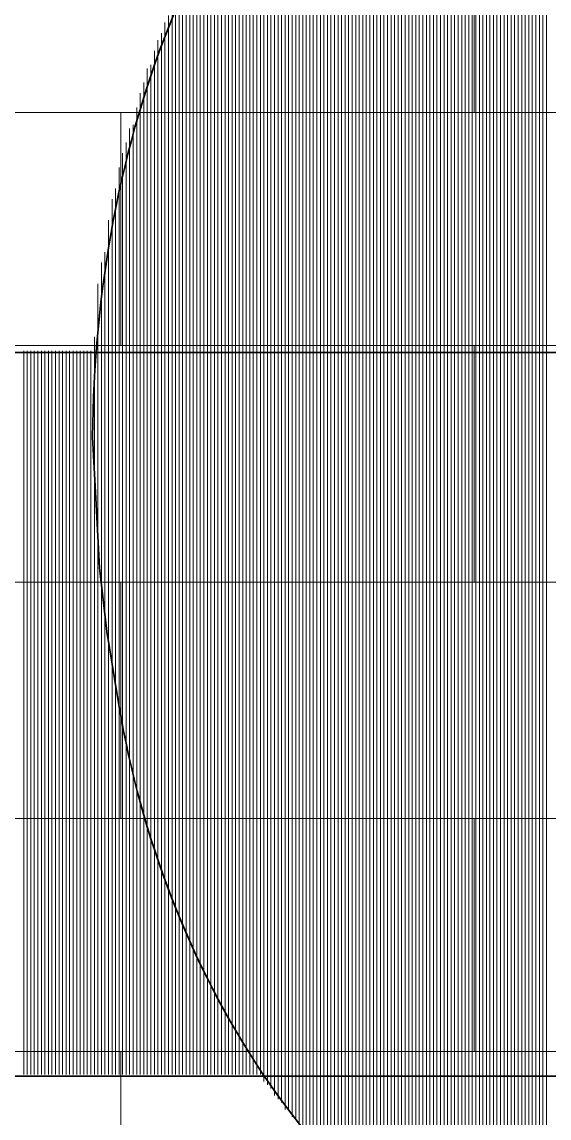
# Model space of a CAD drawing. Header units: inches. Extents: x 5 to 516, y -193 to 129.
# Drawn here: x 96.039 to 96.536, y -83.676 to -82.641 of the extents above; entities that cross this region are included whole.
import ezdxf

# ---------------------------------------------------------------- set-up
doc = ezdxf.new("R2010")
doc.units = ezdxf.units.IN
doc.header["$MEASUREMENT"] = 0
doc.layers.add('PDF4_Geometry', color=7, linetype='Continuous')

msp = doc.modelspace()

# ---------------------------------------------------------------- linework, layer by layer
at = {"layer": 'PDF4_Geometry', "lineweight": 15}
for points in [[(96.5270884, -83.8646519), (96.5270884, -82.2546518), (96.5270884, -83.8646519)], [(96.5304216, -83.8646519), (96.5304216, -82.2546518), (96.5304216, -83.8646519)], [(96.5337548, -83.8679817), (96.5337548, -82.2513149), (96.5337548, -83.8679817)], [(96.5070892, -83.8546489), (96.5070892, -82.2646487), (96.5070892, -83.8546489)], [(96.5104224, -83.8546489), (96.5104224, -82.2646487), (96.5104224, -83.8546489)], [(96.5137556, -83.8579855), (96.5137556, -82.2613187), (96.5137556, -83.8579855)], [(96.5170888, -83.8579855), (96.5170888, -82.2613187), (96.5170888, -83.8579855)], [(96.520422, -83.8613153), (96.520422, -82.2579818), (96.520422, -83.8613153)], [(96.5237552, -83.8613153), (96.5237552, -82.2579818), (96.5237552, -83.8613153)], [(96.4870901, -83.8446493), (96.4870901, -82.2746492), (96.4870901, -83.8446493)], [(96.4904233, -83.8446493), (96.4904233, -82.2746492), (96.4904233, -83.8446493)], [(96.4937565, -83.8479825), (96.4937565, -82.2713158), (96.4937565, -83.8479825)], [(96.4970897, -83.8479825), (96.4970897, -82.2713158), (96.4970897, -83.8479825)], [(96.5004229, -83.8513157), (96.5004229, -82.2679823), (96.5004229, -83.8513157)], [(96.503756, -83.8513157), (96.503756, -82.2679823), (96.503756, -83.8513157)], [(96.4670875, -83.8313165), (96.4670875, -82.2846497), (96.4670875, -83.8313165)], [(96.4704241, -83.8346497), (96.4704241, -82.2846496), (96.4704241, -83.8346497)], [(96.4737539, -83.8346497), (96.4737539, -82.2813163), (96.4737539, -83.8346497)], [(96.4770905, -83.8379829), (96.4770905, -82.2813161), (96.4770905, -83.8379829)], [(96.4804203, -83.8413161), (96.4804203, -82.2779827), (96.4804203, -83.8413161)], [(96.4837569, -83.8413161), (96.4837569, -82.2779827), (96.4837569, -83.8413161)], [(96.4537547, -83.8246501), (96.4537547, -82.29465), (96.4537547, -83.8246501)], [(96.4570879, -83.8279833), (96.4570879, -82.2913165), (96.4570879, -83.8279833)], [(96.4604211, -83.8279833), (96.4604211, -82.2913165), (96.4604211, -83.8279833)], [(96.4637543, -83.8313165), (96.4637543, -82.287983), (96.4637543, -83.8313165)], [(96.4337555, -83.8113173), (96.4337555, -82.307984), (96.4337555, -83.8113173)], [(96.4370887, -83.8113173), (96.4370887, -82.307984), (96.4370887, -83.8113173)], [(96.4404219, -83.8146505), (96.4404219, -82.3046504), (96.4404219, -83.8146505)], [(96.4437551, -83.8179837), (96.4437551, -82.301317), (96.4437551, -83.8179837)], [(96.4470883, -83.8213169), (96.4470883, -82.3013168), (96.4470883, -83.8213169)], [(96.4504215, -83.8213169), (96.4504215, -82.2979835), (96.4504215, -83.8213169)], [(96.4204227, -83.8013178), (96.4204227, -82.3179842), (96.4204227, -83.8013178)], [(96.4237559, -83.8013178), (96.4237559, -82.314651), (96.4237559, -83.8013178)], [(96.4270891, -83.804651), (96.4270891, -82.3146508), (96.4270891, -83.804651)], [(96.4304223, -83.8079842), (96.4304223, -82.3113173), (96.4304223, -83.8079842)], [(96.4037567, -83.787985), (96.4037567, -82.3279848), (96.4037567, -83.787985)], [(96.4070899, -83.7913182), (96.4070899, -82.3279847), (96.4070899, -83.7913182)], [(96.4104231, -83.7913182), (96.4104231, -82.3246514), (96.4104231, -83.7913182)], [(96.4137563, -83.7946514), (96.4137563, -82.3213179), (96.4137563, -83.7946514)], [(96.4170895, -83.7979846), (96.4170895, -82.3213178), (96.4170895, -83.7979846)], [(96.3904205, -83.777982), (96.3904205, -82.3379819), (96.3904205, -83.777982)], [(96.3937571, -83.777982), (96.3937571, -82.3346485), (96.3937571, -83.777982)], [(96.3970869, -83.7813186), (96.3970869, -82.3346517), (96.3970869, -83.7813186)], [(96.4004235, -83.7846484), (96.4004235, -82.3313149), (96.4004235, -83.7846484)], [(96.3804209, -83.7679824), (96.3804209, -82.3479823), (96.3804209, -83.7679824)], [(96.3837541, -83.7679824), (96.3837541, -82.3446489), (96.3837541, -83.7679824)], [(96.3870907, -83.7746522), (96.3870907, -82.3413188), (96.3870907, -83.7746522)], [(96.3670882, -83.7546496), (96.3670882, -82.3579829), (96.3670882, -83.7546496)], [(96.3704213, -83.7579828), (96.3704213, -82.3546493), (96.3704213, -83.7579828)], [(96.3737545, -83.761316), (96.3737545, -82.3546492), (96.3737545, -83.761316)], [(96.3770877, -83.7646492), (96.3770877, -82.3513157), (96.3770877, -83.7646492)], [(96.3604218, -83.7479832), (96.3604218, -82.3646498), (96.3604218, -83.7479832)], [(96.363755, -83.7513164), (96.363755, -82.3613163), (96.363755, -83.7513164)], [(96.347089, -83.7346504), (96.347089, -82.3779836), (96.347089, -83.7346504)], [(96.3504222, -83.7379836), (96.3504222, -82.3746501), (96.3504222, -83.7379836)], [(96.3537554, -83.7379836), (96.3537554, -82.3713168), (96.3537554, -83.7379836)], [(96.3570886, -83.74465), (96.3570886, -82.3713166), (96.3570886, -83.74465)], [(96.3370894, -83.7246508), (96.3370894, -82.3879841), (96.3370894, -83.7246508)], [(96.3404226, -83.727984), (96.3404226, -82.3846506), (96.3404226, -83.727984)], [(96.3437558, -83.7313172), (96.3437558, -82.3813172), (96.3437558, -83.7313172)], [(96.3270898, -83.7146512), (96.3270898, -82.3979844), (96.3270898, -83.7146512)], [(96.330423, -83.7179844), (96.330423, -82.394651), (96.330423, -83.7179844)], [(96.3337562, -83.7213176), (96.3337562, -82.3913175), (96.3337562, -83.7213176)], [(96.3137536, -83.6979852), (96.3137536, -82.4113185), (96.3137536, -83.6979852)], [(96.3170902, -83.7046516), (96.3170902, -82.4079849), (96.3170902, -83.7046516)], [(96.3204234, -83.7079848), (96.3204234, -82.4046514), (96.3204234, -83.7079848)], [(96.3237566, -83.7079848), (96.3237566, -82.4046514), (96.3237566, -83.7079848)], [(96.3070872, -83.6913188), (96.3070872, -82.4213187), (96.3070872, -83.6913188)], [(96.3104238, -83.6946486), (96.3104238, -82.4146485), (96.3104238, -83.6946486)], [(96.2970876, -83.6779826), (96.2970876, -82.4313158), (96.2970876, -83.6779826)], [(96.3004208, -83.684649), (96.3004208, -82.4279822), (96.3004208, -83.684649)], [(96.3037574, -83.6879822), (96.3037574, -82.4246488), (96.3037574, -83.6879822)], [(96.287088, -83.6679831), (96.287088, -82.4413163), (96.287088, -83.6679831)], [(96.2904212, -83.6679831), (96.2904212, -82.4413163), (96.2904212, -83.6679831)], [(96.2937544, -83.6746495), (96.2937544, -82.4346494), (96.2937544, -83.6746495)], [(96.2804216, -83.6579835), (96.2804216, -82.4513168), (96.2804216, -83.6579835)], [(96.2837548, -83.6613167), (96.2837548, -82.4479832), (96.2837548, -83.6613167)], [(96.2737552, -83.6479839), (96.2737552, -82.4613171), (96.2737552, -83.6479839)], [(96.2770884, -83.6546503), (96.2770884, -82.4579834), (96.2770884, -83.6546503)], [(96.2670888, -83.6413175), (96.2670888, -82.4713174), (96.2670888, -83.6413175)], [(96.270422, -83.6446507), (96.270422, -82.4646506), (96.270422, -83.6446507)], [(96.2604224, -83.6279847), (96.2604224, -82.481318), (96.2604224, -83.6279847)], [(96.2637556, -83.6346511), (96.2637556, -82.4779843), (96.2637556, -83.6346511)], [(96.253756, -83.6213183), (96.253756, -82.4913182), (96.253756, -83.6213183)], [(96.2570892, -83.6246515), (96.2570892, -82.4846514), (96.2570892, -83.6246515)], [(96.2437564, -83.6046489), (96.2437564, -82.5046489), (96.2437564, -83.6046489)], [(96.2470896, -83.6079855), (96.2470896, -82.5013187), (96.2470896, -83.6079855)], [(96.2504228, -83.6146519), (96.2504228, -82.4946518), (96.2504228, -83.6146519)], [(96.2404232, -83.5979825), (96.2404232, -82.5113158), (96.2404232, -83.5979825)], [(96.2304203, -83.5813165), (96.2304203, -82.5246498), (96.2304203, -83.5813165)], [(96.2337568, -83.5846497), (96.2337568, -82.5213164), (96.2337568, -83.5846497)], [(96.23709, -83.5946493), (96.23709, -82.5179826), (96.23709, -83.5946493)], [(96.2270904, -83.5746501), (96.2270904, -82.5313166), (96.2270904, -83.5746501)], [(96.220424, -83.5613173), (96.220424, -82.5413172), (96.220424, -83.5613173)], [(96.2237539, -83.5679837), (96.2237539, -82.5379836), (96.2237539, -83.5679837)], [(96.2137543, -83.5479845), (96.2137543, -82.5546512), (96.2137543, -83.5479845)], [(96.2170875, -83.5546509), (96.2170875, -82.5479841), (96.2170875, -83.5546509)], [(96.2104211, -83.5379849), (96.2104211, -82.5579849), (96.2104211, -83.5379849)], [(96.2037547, -83.527982), (96.2037547, -82.5713153), (96.2037547, -83.527982)], [(96.2070879, -83.5346484), (96.2070879, -82.5679816), (96.2070879, -83.5346484)], [(96.2004215, -83.5213156), (96.2004215, -82.5813155), (96.2004215, -83.5213156)], [(96.1937551, -83.5079828), (96.1937551, -82.5946493), (96.1937551, -83.5079828)], [(96.1970883, -83.5146492), (96.1970883, -82.5879824), (96.1970883, -83.5146492)], [(96.1904219, -83.5013164), (96.1904219, -82.6013162), (96.1904219, -83.5013164)], [(96.1870887, -83.4879836), (96.1870887, -82.6113168), (96.1870887, -83.4879836)], [(96.1804223, -83.4746508), (96.1804223, -82.6246507), (96.1804223, -83.4746508)], [(96.1837555, -83.4846504), (96.1837555, -82.621317), (96.1837555, -83.4846504)], [(96.1770891, -83.4646512), (96.1770891, -82.6346511), (96.1770891, -83.4646512)], [(96.1737559, -83.4546516), (96.1737559, -82.6413182), (96.1737559, -83.4546516)], [(96.1670895, -83.434649), (96.1670895, -82.6579823), (96.1670895, -83.434649)], [(96.1704227, -83.4413188), (96.1704227, -82.6513187), (96.1704227, -83.4413188)], [(96.1637563, -83.4246494), (96.1637563, -82.6679827), (96.1637563, -83.4246494)], [(96.1570899, -83.4079834), (96.1570899, -82.6846501), (96.1570899, -83.4079834)], [(96.1604231, -83.4146498), (96.1604231, -82.6813164), (96.1604231, -83.4146498)], [(96.1537567, -83.3979838), (96.1537567, -82.6979838), (96.1537567, -83.3979838)], [(96.1504235, -83.3813179), (96.1504235, -82.7079845), (96.1504235, -83.3813179)], [(96.1470869, -83.3746515), (96.1470869, -82.7213181), (96.1470869, -83.3746515)], [(96.1404205, -83.3446493), (96.1404205, -82.7413159), (96.1404205, -83.3446493)], [(96.1437571, -83.3579855), (96.1437571, -82.7379854), (96.1437571, -83.3579855)], [(96.1370907, -83.3246501), (96.1370907, -82.7546501), (96.1370907, -83.3246501)], [(96.1337541, -83.3179837), (96.1337541, -82.7646503), (96.1337541, -83.3179837)], [(96.1304209, -83.3013177), (96.1304209, -82.7779843), (96.1304209, -83.3013177)], [(96.1270877, -83.2879849), (96.1270877, -82.7979849), (96.1270877, -83.2879849)], [(96.1237545, -83.2646491), (96.1237545, -82.8079824), (96.1237545, -83.2646491)], [(96.1204213, -83.2546496), (96.1204213, -82.8279829), (96.1204213, -83.2546496)], [(96.1170881, -83.2346504), (96.1170881, -82.8579837), (96.1170881, -83.2346504)], [(96.1137549, -83.1979852), (96.1137549, -82.8679852), (96.1137549, -83.1979852)], [(96.1104217, -83.184649), (96.1104217, -82.8879823), (96.1104217, -83.184649)], [(96.1070885, -83.1213182), (96.1070885, -82.9379849), (96.1070885, -83.1213182)], [(96.0404212, -83.6346511), (96.0404212, -82.9513177), (96.0404212, -83.6346511)], [(96.0437544, -83.6346511), (96.0437544, -82.9513177), (96.0437544, -83.6346511)], [(96.0470876, -83.6346511), (96.0470876, -82.9513177), (96.0470876, -83.6346511)], [(96.0504208, -83.6346511), (96.0504208, -82.9513177), (96.0504208, -83.6346511)], [(96.0537574, -83.6346511), (96.0537574, -82.9513177), (96.0537574, -83.6346511)], [(96.0570872, -83.6346511), (96.0570872, -82.9513177), (96.0570872, -83.6346511)], [(96.0604238, -83.6346511), (96.0604238, -82.9513177), (96.0604238, -83.6346511)], [(96.0637536, -83.6346511), (96.0637536, -82.9513177), (96.0637536, -83.6346511)], [(96.0670902, -83.6346511), (96.0670902, -82.9513177), (96.0670902, -83.6346511)], [(96.0704234, -83.6346511), (96.0704234, -82.9513177), (96.0704234, -83.6346511)], [(96.0737566, -83.6346511), (96.0737566, -82.9513177), (96.0737566, -83.6346511)], [(96.0770898, -83.6346511), (96.0770898, -82.9513177), (96.0770898, -83.6346511)], [(96.080423, -83.6346511), (96.080423, -82.9513177), (96.080423, -83.6346511)], [(96.0837562, -83.6346511), (96.0837562, -82.9513177), (96.0837562, -83.6346511)], [(96.0870893, -83.6346511), (96.0870893, -82.9513177), (96.0870893, -83.6346511)], [(96.0904225, -83.6346511), (96.0904225, -82.9513177), (96.0904225, -83.6346511)], [(96.0937557, -83.6346511), (96.0937557, -82.9513177), (96.0937557, -83.6346511)], [(96.0970889, -83.6346511), (96.0970889, -82.9513177), (96.0970889, -83.6346511)], [(96.1004221, -83.6346511), (96.1004221, -82.9513177), (96.1004221, -83.6346511)], [(96.1037553, -83.6346511), (96.1037553, -82.9513177), (96.1037553, -83.6346511)], [(96.1070885, -83.6346511), (96.1070885, -82.9513177), (96.1070885, -83.6346511)], [(96.1104217, -83.6346511), (96.1104217, -82.9513177), (96.1104217, -83.6346511)], [(96.1137549, -83.6346511), (96.1137549, -82.9513177), (96.1137549, -83.6346511)], [(96.1170881, -83.6346511), (96.1170881, -82.9513177), (96.1170881, -83.6346511)], [(96.1204213, -83.6346511), (96.1204213, -82.9513177), (96.1204213, -83.6346511)], [(96.1237545, -83.6346511), (96.1237545, -82.9513177), (96.1237545, -83.6346511)], [(96.1270877, -83.6346511), (96.1270877, -82.9513177), (96.1270877, -83.6346511)], [(96.1304209, -83.6346511), (96.1304209, -82.9513177), (96.1304209, -83.6346511)], [(96.1337541, -83.6346511), (96.1337541, -82.9513177), (96.1337541, -83.6346511)], [(96.1370907, -83.6346511), (96.1370907, -82.9513177), (96.1370907, -83.6346511)], [(96.1404205, -83.6346511), (96.1404205, -82.9513177), (96.1404205, -83.6346511)], [(96.1437571, -83.6346511), (96.1437571, -82.9513177), (96.1437571, -83.6346511)], [(96.1470869, -83.6346511), (96.1470869, -82.9513177), (96.1470869, -83.6346511)], [(96.1504235, -83.6346511), (96.1504235, -82.9513177), (96.1504235, -83.6346511)], [(96.1537567, -83.6346511), (96.1537567, -82.9513177), (96.1537567, -83.6346511)], [(96.1570899, -83.6346511), (96.1570899, -82.9513177), (96.1570899, -83.6346511)], [(96.1604231, -83.6346511), (96.1604231, -82.9513177), (96.1604231, -83.6346511)], [(96.1637563, -83.6346511), (96.1637563, -82.9513177), (96.1637563, -83.6346511)], [(96.1670895, -83.6346511), (96.1670895, -82.9513177), (96.1670895, -83.6346511)], [(96.1704227, -83.6346511), (96.1704227, -82.9513177), (96.1704227, -83.6346511)], [(96.1737559, -83.6346511), (96.1737559, -82.9513177), (96.1737559, -83.6346511)], [(96.1770891, -83.6346511), (96.1770891, -82.9513177), (96.1770891, -83.6346511)], [(96.1804223, -83.6346511), (96.1804223, -82.9513177), (96.1804223, -83.6346511)], [(96.1837555, -83.6346511), (96.1837555, -82.9513177), (96.1837555, -83.6346511)], [(96.1870887, -83.6346511), (96.1870887, -82.9513177), (96.1870887, -83.6346511)], [(96.1904219, -83.6346511), (96.1904219, -82.9513177), (96.1904219, -83.6346511)], [(96.1937551, -83.6346511), (96.1937551, -82.9513177), (96.1937551, -83.6346511)], [(96.1970883, -83.6346511), (96.1970883, -82.9513177), (96.1970883, -83.6346511)], [(96.2004215, -83.6346511), (96.2004215, -82.9513177), (96.2004215, -83.6346511)], [(96.2037547, -83.6346511), (96.2037547, -82.9513177), (96.2037547, -83.6346511)], [(96.2070879, -83.6346511), (96.2070879, -82.9513177), (96.2070879, -83.6346511)], [(96.2104211, -83.6346511), (96.2104211, -82.9513177), (96.2104211, -83.6346511)], [(96.2137543, -83.6346511), (96.2137543, -82.9513177), (96.2137543, -83.6346511)], [(96.2170875, -83.6346511), (96.2170875, -82.9513177), (96.2170875, -83.6346511)], [(96.220424, -83.6346511), (96.220424, -82.9513177), (96.220424, -83.6346511)], [(96.2237539, -83.6346511), (96.2237539, -82.9513177), (96.2237539, -83.6346511)], [(96.2270904, -83.6346511), (96.2270904, -82.9513177), (96.2270904, -83.6346511)], [(96.2304203, -83.6346511), (96.2304203, -82.9513177), (96.2304203, -83.6346511)], [(96.2337568, -83.6346511), (96.2337568, -82.9513177), (96.2337568, -83.6346511)], [(96.23709, -83.6346511), (96.23709, -82.9513177), (96.23709, -83.6346511)], [(96.2404232, -83.6346511), (96.2404232, -82.9513177), (96.2404232, -83.6346511)], [(96.2437564, -83.6346511), (96.2437564, -82.9513177), (96.2437564, -83.6346511)], [(96.2470896, -83.6346511), (96.2470896, -82.9513177), (96.2470896, -83.6346511)], [(96.2504228, -83.6346511), (96.2504228, -82.9513177), (96.2504228, -83.6346511)], [(96.253756, -83.6346511), (96.253756, -82.9513177), (96.253756, -83.6346511)], [(96.2570892, -83.6346511), (96.2570892, -82.9513177), (96.2570892, -83.6346511)], [(96.2604224, -83.6346511), (96.2604224, -82.9513177), (96.2604224, -83.6346511)], [(96.2637556, -83.6346511), (96.2637556, -82.9513177), (96.2637556, -83.6346511)], [(96.2670888, -83.6346511), (96.2670888, -82.9513177), (96.2670888, -83.6346511)], [(96.270422, -83.6346511), (96.270422, -82.9513177), (96.270422, -83.6346511)], [(96.2737552, -83.6346511), (96.2737552, -82.9513177), (96.2737552, -83.6346511)], [(96.2770884, -83.6346511), (96.2770884, -82.9513177), (96.2770884, -83.6346511)], [(96.2804216, -83.6346511), (96.2804216, -82.9513177), (96.2804216, -83.6346511)], [(96.2837548, -83.6346511), (96.2837548, -82.9513177), (96.2837548, -83.6346511)], [(96.287088, -83.6346511), (96.287088, -82.9513177), (96.287088, -83.6346511)], [(96.2904212, -83.6346511), (96.2904212, -82.9513177), (96.2904212, -83.6346511)], [(96.2937544, -83.6346511), (96.2937544, -82.9513177), (96.2937544, -83.6346511)], [(96.2970876, -83.6346511), (96.2970876, -82.9513177), (96.2970876, -83.6346511)], [(96.3004208, -83.6346511), (96.3004208, -82.9513177), (96.3004208, -83.6346511)], [(96.3037574, -83.6346511), (96.3037574, -82.9513177), (96.3037574, -83.6346511)], [(96.3070872, -83.6346511), (96.3070872, -82.9513177), (96.3070872, -83.6346511)], [(96.3104238, -83.6346511), (96.3104238, -82.9513177), (96.3104238, -83.6346511)], [(96.3137536, -83.6346511), (96.3137536, -82.9513177), (96.3137536, -83.6346511)], [(96.3170902, -83.6346511), (96.3170902, -82.9513177), (96.3170902, -83.6346511)], [(96.3204234, -83.6346511), (96.3204234, -82.9513177), (96.3204234, -83.6346511)], [(96.3237566, -83.6346511), (96.3237566, -82.9513177), (96.3237566, -83.6346511)], [(96.3270898, -83.6346511), (96.3270898, -82.9513177), (96.3270898, -83.6346511)], [(96.330423, -83.6346511), (96.330423, -82.9513177), (96.330423, -83.6346511)], [(96.3337562, -83.6346511), (96.3337562, -82.9513177), (96.3337562, -83.6346511)], [(96.3370894, -83.6346511), (96.3370894, -82.9513177), (96.3370894, -83.6346511)], [(96.3404226, -83.6346511), (96.3404226, -82.9513177), (96.3404226, -83.6346511)], [(96.3437558, -83.6346511), (96.3437558, -82.9513177), (96.3437558, -83.6346511)], [(96.347089, -83.6346511), (96.347089, -82.9513177), (96.347089, -83.6346511)], [(96.3504222, -83.6346511), (96.3504222, -82.9513177), (96.3504222, -83.6346511)], [(96.3537554, -83.6346511), (96.3537554, -82.9513177), (96.3537554, -83.6346511)], [(96.3570886, -83.6346511), (96.3570886, -82.9513177), (96.3570886, -83.6346511)], [(96.3604218, -83.6346511), (96.3604218, -82.9513177), (96.3604218, -83.6346511)], [(96.363755, -83.6346511), (96.363755, -82.9513177), (96.363755, -83.6346511)], [(96.3670882, -83.6346511), (96.3670882, -82.9513177), (96.3670882, -83.6346511)], [(96.3704213, -83.6346511), (96.3704213, -82.9513177), (96.3704213, -83.6346511)], [(96.3737545, -83.6346511), (96.3737545, -82.9513177), (96.3737545, -83.6346511)], [(96.3770877, -83.6346511), (96.3770877, -82.9513177), (96.3770877, -83.6346511)], [(96.3804209, -83.6346511), (96.3804209, -82.9513177), (96.3804209, -83.6346511)], [(96.3837541, -83.6346511), (96.3837541, -82.9513177), (96.3837541, -83.6346511)], [(96.3870907, -83.6346511), (96.3870907, -82.9513177), (96.3870907, -83.6346511)], [(96.3904205, -83.6346511), (96.3904205, -82.9513177), (96.3904205, -83.6346511)], [(96.3937571, -83.6346511), (96.3937571, -82.9513177), (96.3937571, -83.6346511)], [(96.3970869, -83.6346511), (96.3970869, -82.9513177), (96.3970869, -83.6346511)], [(96.4004235, -83.6346511), (96.4004235, -82.9513177), (96.4004235, -83.6346511)], [(96.4037567, -83.6346511), (96.4037567, -82.9513177), (96.4037567, -83.6346511)], [(96.4070899, -83.6346511), (96.4070899, -82.9513177), (96.4070899, -83.6346511)], [(96.4104231, -83.6346511), (96.4104231, -82.9513177), (96.4104231, -83.6346511)], [(96.4137563, -83.6346511), (96.4137563, -82.9513177), (96.4137563, -83.6346511)], [(96.4170895, -83.6346511), (96.4170895, -82.9513177), (96.4170895, -83.6346511)], [(96.4204227, -83.6346511), (96.4204227, -82.9513177), (96.4204227, -83.6346511)], [(96.4237559, -83.6346511), (96.4237559, -82.9513177), (96.4237559, -83.6346511)], [(96.4270891, -83.6346511), (96.4270891, -82.9513177), (96.4270891, -83.6346511)], [(96.4304223, -83.6346511), (96.4304223, -82.9513177), (96.4304223, -83.6346511)], [(96.4337555, -83.6346511), (96.4337555, -82.9513177), (96.4337555, -83.6346511)], [(96.4370887, -83.6346511), (96.4370887, -82.9513177), (96.4370887, -83.6346511)], [(96.4404219, -83.6346511), (96.4404219, -82.9513177), (96.4404219, -83.6346511)], [(96.4437551, -83.6346511), (96.4437551, -82.9513177), (96.4437551, -83.6346511)], [(96.4470883, -83.6346511), (96.4470883, -82.9513177), (96.4470883, -83.6346511)], [(96.4504215, -83.6346511), (96.4504215, -82.9513177), (96.4504215, -83.6346511)], [(96.4537547, -83.6346511), (96.4537547, -82.9513177), (96.4537547, -83.6346511)], [(96.4570879, -83.6346511), (96.4570879, -82.9513177), (96.4570879, -83.6346511)], [(96.4604211, -83.6346511), (96.4604211, -82.9513177), (96.4604211, -83.6346511)], [(96.4637543, -83.6346511), (96.4637543, -82.9513177), (96.4637543, -83.6346511)], [(96.4670875, -83.6346511), (96.4670875, -82.9513177), (96.4670875, -83.6346511)], [(96.4704241, -83.6346511), (96.4704241, -82.9513177), (96.4704241, -83.6346511)], [(96.4737539, -83.6346511), (96.4737539, -82.9513177), (96.4737539, -83.6346511)], [(96.4770905, -83.6346511), (96.4770905, -82.9513177), (96.4770905, -83.6346511)], [(96.4804203, -83.6346511), (96.4804203, -82.9513177), (96.4804203, -83.6346511)], [(96.4837569, -83.6346511), (96.4837569, -82.9513177), (96.4837569, -83.6346511)], [(96.4870901, -83.6346511), (96.4870901, -82.9513177), (96.4870901, -83.6346511)], [(96.4904233, -83.6346511), (96.4904233, -82.9513177), (96.4904233, -83.6346511)], [(96.4937565, -83.6346511), (96.4937565, -82.9513177), (96.4937565, -83.6346511)], [(96.4970897, -83.6346511), (96.4970897, -82.9513177), (96.4970897, -83.6346511)], [(96.5004229, -83.6346511), (96.5004229, -82.9513177), (96.5004229, -83.6346511)], [(96.503756, -83.6346511), (96.503756, -82.9513177), (96.503756, -83.6346511)], [(96.5070892, -83.6346511), (96.5070892, -82.9513177), (96.5070892, -83.6346511)], [(96.5104224, -83.6346511), (96.5104224, -82.9513177), (96.5104224, -83.6346511)], [(96.5137556, -83.6346511), (96.5137556, -82.9513177), (96.5137556, -83.6346511)], [(96.5170888, -83.6346511), (96.5170888, -82.9513177), (96.5170888, -83.6346511)], [(96.520422, -83.6346511), (96.520422, -82.9513177), (96.520422, -83.6346511)], [(96.5237552, -83.6346511), (96.5237552, -82.9513177), (96.5237552, -83.6346511)], [(96.5270884, -83.6346511), (96.5270884, -82.9513177), (96.5270884, -83.6346511)], [(96.5304216, -83.6346511), (96.5304216, -82.9513177), (96.5304216, -83.6346511)], [(96.5337548, -83.6346511), (96.5337548, -82.9513177), (96.5337548, -83.6346511)]]:
    msp.add_lwpolyline(points, close=True, dxfattribs=at)
for points in [[(96.465426, -82.7263156), (96.465426, -82.5029823)], [(78.672093, -82.7263156), (90.7987622, -82.7263156), (96.6354292, -82.7263156), (105.0054318, -82.7263156)], [(96.1320926, -82.9463156), (96.1320926, -82.7263156)], [(78.672093, -82.9463156), (90.7987622, -82.9463156), (96.6354292, -82.9463156), (105.0054318, -82.9463156)], [(96.465426, -83.169649), (96.465426, -82.9463156)], [(78.672093, -83.169649), (90.7987622, -83.169649), (96.6354292, -83.169649), (105.0054318, -83.169649)], [(96.1320926, -83.3929824), (96.1320926, -83.169649)], [(78.672093, -83.3929824), (90.7987622, -83.3929824), (96.6354292, -83.3929824), (105.0054318, -83.3929824)], [(96.465426, -83.6129823), (96.465426, -83.3929824)], [(78.672093, -83.6129823), (90.7987622, -83.6129823), (96.6354292, -83.6129823), (105.0054318, -83.6129823)], [(96.1320926, -83.8363159), (96.1320926, -83.6129823)]]:
    msp.add_lwpolyline(points, dxfattribs=at)
at = {"layer": 'PDF4_Geometry', "lineweight": 35}
msp.add_lwpolyline([(83.8754184, -83.6363167), (83.8754184, -82.9529833), (99.6120869, -82.9529833), (99.6120869, -83.6363167)], close=True, dxfattribs=at)
msp.add_lwpolyline([(96.1054233, -83.0329842), (96.1087568, -83.0963176), (96.11209, -83.1563176), (96.1187568, -83.2163176), (96.1287566, -83.2763176)], dxfattribs=at)
for points in [[(96.4354234, -82.3129842), (96.2012567, -82.4682064), (96.1074789, -82.7634286), (96.1054233, -83.0329842)], [(96.1287566, -83.2763176), (96.1664789, -83.5189843), (96.3048678, -83.7645953), (96.5354234, -83.869651)]]:
    msp.add_open_spline(points, degree=3, dxfattribs=at)

doc.saveas('drawing.dxf')
